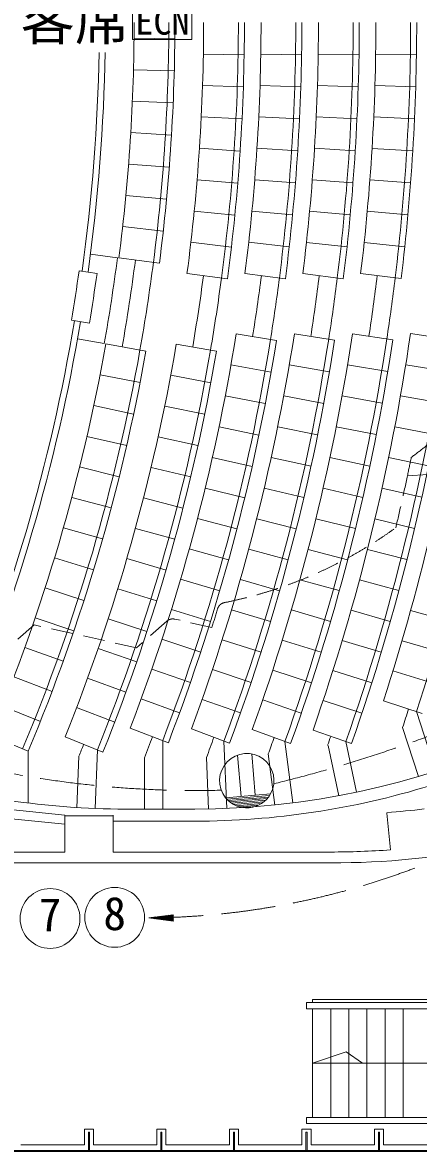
# Model space of a CAD drawing. Units: millimetres, scale not verified. Extents: x -50538 to 33462, y -30616 to 28184.
# Drawn here: x -16416 to -9867, y -20532 to -1873 of the extents above; entities that cross this region are included whole.
import ezdxf
from ezdxf.enums import TextEntityAlignment as Align

# ---------------------------------------------------------------- set-up
doc = ezdxf.new("R2010")
doc.units = ezdxf.units.MM
doc.header["$LTSCALE"] = 300
doc.linetypes.add('DASHED1', pattern=[1.8, 1.2, -0.6])
doc.linetypes.add('DASHED3', pattern=[4, 3, -1])
for name, color, linetype, lineweight in [('1-0_130', 7, 'Continuous', 9), ('8-1', 7, 'Continuous', 9), ('8-2', 7, 'Continuous', 9), ('9-3_舞台音響', 3, 'Continuous', 9)]:
    doc.layers.add(name, color=color, linetype=linetype, lineweight=lineweight)
doc.layers.add('1-A', color=7, linetype='Continuous')
doc.styles.add('HG創英角ｺﾞｼｯｸUB', font='')
doc.styles.add('ＭＳ ゴシック', font='')
doc.styles.get('HG創英角ｺﾞｼｯｸUB').set_extended_font_data('HG創英角ｺﾞｼｯｸUB')
doc.styles.get('ＭＳ ゴシック').set_extended_font_data('MS Gothic')

msp = doc.modelspace()

# ---------------------------------------------------------------- linework, layer by layer
at = {"layer": '1-0_130'}
for p, q in [((-13897, -2139.3), (-14571.9, -2133.3)), ((-12750.3, -2404.6), (-13425.2, -2393.3)), ((-11800.2, -2404.3), (-12475.1, -2393.3)), ((-10850, -2404), (-11524.9, -2393.3)), ((-9899.9, -2403.7), (-10574.8, -2393.3)), ((-14581, -2653.2), (-13906.2, -2670.8)), ((-13438.2, -2913.1), (-12763.6, -2935.6)), ((-12487.7, -2913.1), (-11813.1, -2934.9)), ((-11537.2, -2913.1), (-10862.6, -2934.3)), ((-10586.8, -2913.1), (-9912.1, -2933.7)), ((-13924.6, -3202), (-14599, -3172.9)), ((-12785.6, -3466.2), (-13459.8, -3432.7)), ((-11834.5, -3465.3), (-12508.7, -3432.7)), ((-10883.3, -3464.4), (-11557.6, -3432.7)), ((-9932.3, -3463.5), (-10606.6, -3432.8)), ((-14625.8, -3692.2), (-13952, -3732.8)), ((-13489.9, -3951.8), (-12816.4, -3996.4)), ((-12537.9, -3951.9), (-11864.3, -3995.2)), ((-11586, -3951.9), (-10912.3, -3994.1)), ((-10634.2, -3952), (-9960.4, -3993)), ((-13988.5, -4263), (-14661.5, -4211)), ((-12855.9, -4526), (-13528.6, -4470.3)), ((-11902.6, -4524.6), (-12575.4, -4470.5)), ((-10949.5, -4523.2), (-11622.5, -4470.7)), ((-9996.6, -4521.9), (-10669.7, -4470.8)), ((-14706, -4729.1), (-14034, -4792.6)), ((-13575.7, -4988.2), (-12904, -5054.9)), ((-12621.2, -4988.5), (-11949.3, -5053.3)), ((-11667, -4988.8), (-10994.9, -5051.7)), ((-10712.9, -4989), (-10040.7, -5050.2)), ((-14088.5, -5321.3), (-14759.3, -5246.3)), ((-13631.4, -5505.2), (-12960.9, -5583)), ((-12675.3, -5505.7), (-12004.5, -5581.2)), ((-11719.5, -5506.1), (-11048.5, -5579.5)), ((-10764, -5506.5), (-10092.8, -5577.9)), ((-15292.6, -5701.8), (-14846.3, -5759.4)), ((-14821.5, -5762.6), (-14152.1, -5849)), ((-15183.7, -6018.2), (-15480.8, -5976.9)), ((-13026.4, -6110), (-13695.5, -6021.2)), ((-12068.1, -6108.1), (-12737.6, -6021.9)), ((-11110.2, -6106.3), (-11780, -6022.6)), ((-10152.8, -6104.6), (-10822.9, -6023.1)), ((-15606.2, -6794.2), (-15310.3, -6843.8)), ((-12881.8, -7019.9), (-12215.3, -7126.8)), ((-11919.8, -7018.3), (-11252.8, -7122.2)), ((-10958.4, -7016.7), (-10291, -7117.7)), ((-9997.7, -7015.1), (-9329.8, -7113.3)), ((-15063.9, -7180.4), (-15507, -7101.8)), ((-14374.7, -7302.6), (-15039.3, -7184.7)), ((-13207.4, -7302.9), (-13872.8, -7189.2)), ((-12303.5, -7650.2), (-12968.2, -7532.7)), ((-11338.4, -7645.7), (-12003.7, -7531.5)), ((-10374.2, -7641.3), (-11040, -7530.3)), ((-9410.8, -7637), (-10077.1, -7529)), ((-15134.4, -7695.6), (-14471.9, -7824.8)), ((-13964.6, -7701.1), (-13301.2, -7825.7)), ((-14578, -8345.6), (-15238.3, -8205.1)), ((-13062.8, -8044), (-12400.1, -8172.1)), ((-12095.6, -8043.3), (-11432.2, -8167.8)), ((-11129.4, -8042.6), (-10465.3, -8163.6)), ((-10164, -8041.7), (-9499.4, -8159.5)), ((-13403.5, -8346.8), (-14064.8, -8211.3)), ((-12505, -8692.4), (-13165.6, -8553.8)), ((-11534, -8688.4), (-12195.5, -8553.7)), ((-10564.3, -8684.4), (-11226.5, -8553.4)), ((-9595.6, -8680.5), (-10258.5, -8553.1)), ((-15350.8, -8712.7), (-14693.1, -8864.5)), ((-14173.3, -8719.9), (-13514.4, -8866.2)), ((-13276.5, -9061.8), (-12618.1, -9211)), ((-12303.2, -9062.4), (-11643.9, -9207.3)), ((-11331.2, -9062.8), (-10671.1, -9203.7)), ((-10360.4, -9063), (-9699.5, -9200.2)), ((-14817, -9381.3), (-15472, -9218.4)), ((-13633.8, -9383.7), (-14290.3, -9226.5)), ((-12739.6, -9727.7), (-13395.4, -9568)), ((-11761.9, -9724.5), (-12418.8, -9569.4)), ((-10785.7, -9721.4), (-11443.7, -9570.5)), ((-9811, -9718.2), (-10469.9, -9571.3)), ((-15601.8, -9722), (-14949.7, -9896)), ((-14415.5, -9731.2), (-13761.7, -9899.2)), ((-13522.4, -10072.3), (-12869.2, -10242.4)), ((-12542.2, -10074.5), (-11887.8, -10239.8)), ((-15091.1, -10408.4), (-15740.2, -10223.2)), ((-13898.1, -10412.5), (-14549, -10233.8)), ((-11563.7, -10076.4), (-10908.2, -10237.2)), ((-10586.7, -10078), (-9930.1, -10234.6)), ((-13007.1, -10754.9), (-13657.5, -10574.4)), ((-12021.7, -10753.1), (-12673.5, -10577.7)), ((-11038.4, -10751.2), (-11691.4, -10580.5)), ((-10056.8, -10749.1), (-10711, -10582.9)), ((-15887.1, -10722), (-15241.2, -10918.2)), ((-14042.8, -10923.5), (-14690.7, -10734.1)), ((-13153.1, -11265.2), (-13800.5, -11074.4)), ((-12163.6, -11264.3), (-12812.6, -11078.7)), ((-11176.3, -11263.1), (-11826.7, -11082.6)), ((-10191, -11261.7), (-10842.7, -11086)), ((-15400.1, -11425.5), (-16042.5, -11218.3)), ((-14840.7, -11232), (-14196, -11432)), ((-16206.3, -11711.8), (-15567.5, -11929.9)), ((-14357.5, -11937.9), (-14998.8, -11727.4)), ((-13951.5, -11572), (-13307.2, -11773.1)), ((-12313.3, -11773.1), (-12959.4, -11577.6)), ((-11969.5, -11582.6), (-11321.9, -11772.9)), ((-10332.7, -11772.3), (-10981.8, -11587.1)), ((-9345.6, -11771.6), (-9996, -11591.1)), ((-14110.5, -12067.1), (-13469.4, -12278.5)), ((-13113.9, -12074.1), (-12471, -12279.6)), ((-11475.2, -12280.4), (-12119.9, -12080.4)), ((-11128.2, -12086), (-10481.9, -12280.8)), ((-10138.6, -12091.1), (-9490.9, -12280.9)), ((-15743.6, -12431.4), (-16378.5, -12202.4)), ((-15165, -12220.1), (-14527.3, -12441.2)), ((-13639.7, -12781.2), (-14277.3, -12559.6)), ((-13276.1, -12568.1), (-12636.4, -12783.6)), ((-12277.7, -12575.8), (-11636.1, -12785.6)), ((-10638.5, -12787), (-11281.9, -12582.8)), ((-10288.4, -12589.1), (-9643.4, -12788.1)), ((-16559.1, -12690.1), (-15928.1, -12929.9)), ((-14705.3, -12941.5), (-15339.3, -12710)), ((-13818, -13281.2), (-14451.9, -13049.4)), ((-12809.7, -13285), (-13446, -13059.6)), ((-16748, -13174.6), (-16121.2, -13425.1)), ((-15521.7, -13197), (-14891.5, -13438.9)), ((-12443, -13068.9), (-11804.6, -13288.2)), ((-11442.9, -13077.2), (-10802.6, -13290.9)), ((-9803.2, -13293.1), (-10445.3, -13084.9)), ((-9898.3, -13262.2), (-9581.1, -14246.6)), ((-14634.4, -13536.3), (-14004.2, -13778.2)), ((-12990.7, -13783.6), (-13623.4, -13548.4)), ((-11980.7, -13788.3), (-12615.7, -13559.3)), ((-11611.1, -13569.3), (-10974, -13792.3)), ((-9867.7, -14335.3), (-10128.5, -13526.1)), ((-15712, -13680.9), (-15085.9, -13933.1)), ((-14097.5, -13742.4), (-14097.5, -14873.3)), ((-13039, -14862.5), (-13084.4, -13748.8)), ((-11946.9, -14771.7), (-12074.8, -13754.4)), ((-11068.4, -13759.3), (-10892.6, -14594.9)), ((-15178.7, -13895.8), (-15215.7, -14863.8)), ((-12351, -13962.1), (-12244.5, -14809.2)), ((-11186.2, -14656.6), (-11361.9, -13821)), ((-15515.5, -14852.3), (-15482.8, -13999.2)), ((-14397.5, -14873.3), (-14397.5, -14024.8)), ((-13373.6, -14021.7), (-13338.8, -14874.7)), ((-13568.6, -14873.3), (-14718.6, -14873.3)), ((-17368.6, -14955.3), (-15718.6, -15124.1)), ((-15718.6, -14983.3), (-14918.6, -14983.3)), ((-14718.6, -15073.3), (-13568.6, -15073.3)), ((-10328.9, -15547.5), (-10390.7, -14940.4)), ((-11318.6, -15763.3), (-17393.6, -15763.3)), ((-11618.6, -18173.3), (-11618.6, -19973.3)), ((-11318.6, -19973.3), (-11318.6, -18173.3)), ((-11018.6, -18173.3), (-11018.6, -19973.3)), ((-10718.6, -19973.3), (-10718.6, -18173.3)), ((-10418.6, -18173.3), (-10418.6, -19973.3)), ((-10118.6, -19973.3), (-10118.6, -18173.3)), ((-6557.2, -19973.3), (-11718.6, -19973.3)), ((-15327.6, -20214.3), (-15327.6, -20514.3))]:
    msp.add_line(p, q, dxfattribs=at)
at = {"layer": '1-0_130', "linetype": 'DASHED1'}
for p, q in [((-9173.9, -9314.1), (-10048.6, -9362.7)), ((-13284.2, -11872.1), (-13898.2, -11734.1)), ((-14027.1, -11765.1), (-14531.9, -12208.2))]:
    msp.add_line(p, q, dxfattribs=at)
msp.add_lwpolyline([(-14531.9, -12208.2), (-16221.7, -11828.6), (-18528.6, -13853.6)], dxfattribs=at)
at = {"layer": '1-0_130'}
for points in [[(-16945, -13655.8), (-16322.6, -13916.9), (-16322.6, -14774)], [(-17568.6, -14761.9), (-17368.6, -14804.5), (-15718.6, -14973.3), (-15718.6, -15583.3), (-17378.6, -15583.3), (-17378.6, -14804.5)], [(-14918.6, -14973.3), (-14918.6, -15583.3), (-11318.6, -15583.3)], [(4169.3, -17305.8), (3179.6, -17933.9), (2152.4, -18498.6), (1091.8, -18997.7), (1.9, -19429.2), (-1112.9, -19791.4), (-2248.3, -20082.9), (-3399.7, -20302.6), (-4562.7, -20449.5), (-5732.5, -20523.1), (-6904.7, -20532.3), (-19343.6, -20532.3)], [(-6318.6, -18173.3), (-11718.6, -18173.3), (-11718.6, -18073.3), (-6318.6, -18073.3)], [(-6318.6, -18023.3), (-11618.6, -18023.3), (-11618.6, -18073.3)], [(-10793.9, -19073.3), (-11062.2, -18887.4), (-11618.6, -19073.3), (-6318.6, -19073.3)], [(-11718.6, -19973.3), (-11718.6, -20073.3), (-6557.2, -20073.3)], [(-9393.6, -20423.3), (-10443.6, -20423.3), (-10443.6, -20164.3), (-10593.6, -20164.3), (-10593.6, -20423.3), (-11643.6, -20423.3), (-11643.6, -20164.3), (-11793.6, -20164.3), (-11793.6, -20423.3), (-12843.6, -20423.3), (-12843.6, -20164.3), (-12993.6, -20164.3), (-12993.6, -20423.3), (-14043.6, -20423.3), (-14043.6, -20164.3), (-14193.6, -20164.3), (-14193.6, -20423.3), (-15243.6, -20423.3), (-15243.6, -20164.3), (-15393.6, -20164.3), (-15393.6, -20423.3), (-16443.6, -20423.3)], [(-15309.6, -20514.3), (-15309.6, -20214.3), (-15327.6, -20214.3)], [(-14127.6, -20514.3), (-14127.6, -20214.3), (-14109.6, -20214.3), (-14109.6, -20514.3)], [(-12927.6, -20514.3), (-12927.6, -20214.3), (-12909.6, -20214.3), (-12909.6, -20514.3)], [(-11727.6, -20514.3), (-11727.6, -20214.3), (-11709.6, -20214.3), (-11709.6, -20514.3)], [(-10509.6, -20514.3), (-10509.6, -20214.3), (-10527.6, -20214.3), (-10527.6, -20514.3)], [(-19343.6, -20532.3), (-19343.6, -20514.3), (-6904.7, -20514.3), (-5733.1, -20505.1)]]:
    msp.add_lwpolyline(points, dxfattribs=at)
at = {"layer": '1-0_130', "linetype": 'DASHED1'}
for centre, radius, start, end in [((-15318.6, -1873.3), 8950, 306.57077, 53.42921), ((-45413, -1873.3), 36148.7, 348.04257, 348.53065), ((-45413, -1873.3), 36148.7, 346.64465, 348.04257), ((-14504.7, -4327), 7275.8, 281.43134, 305.86647), ((-45413, -1873.3), 33648.7, 342.71332, 343.26115), ((-13046.4, -11607.6), 150, 96.25044, 163.26115), ((-13931.1, -11880.5), 150, 77.33904, 129.75156)]:
    msp.add_arc(centre, radius, start, end, dxfattribs=at)
at = {"layer": '1-0_130'}
for centre, radius, start, end in [((-45058.8, -1860), 30488.1, 352.64569, 359.97499), ((-45058.8, -1860), 31063.1, 352.64569, 359.97546), ((-45058.8, -1860), 31163.1, 352.64569, 359.97552), ((-45058.8, -1860), 31638.1, 352.44215, 359.97589), ((-45058.8, -1860), 32213.1, 352.44215, 359.97633), ((-45058.8, -1860), 32313.1, 352.44215, 359.97639), ((-45058.8, -1860), 32588.1, 352.66248, 359.97659), ((-45058.8, -1860), 33163.1, 352.66248, 359.97701), ((-45058.8, -1860), 33263.1, 352.66248, 359.97707), ((-45058.8, -1860), 33538.1, 352.87033, 359.97726), ((-45058.8, -1860), 34113.1, 352.87033, 359.97765), ((-45058.8, -1860), 34213.1, 352.87033, 359.97771), ((-45058.8, -1860), 34488.1, 353.06673, 359.97789), ((-45058.8, -1860), 35063.1, 353.06673, 359.97826), ((-45058.8, -1860), 35163.1, 353.06673, 359.97832), ((-45058.8, -1860), 29913.1, 352.07602, 359.03218), ((-45058.8, -1860), 30013.1, 352.07602, 359.03218), ((-45058.8, -1860), 30463.1, 349.9417, 352.64569), ((-45058.8, -1860), 30763.1, 349.9417, 352.64569), ((-45058.8, -1860), 31063.1, 349.9417, 352.64569), ((-45058.8, -1860), 29863.1, 350.48941, 352.07602), ((-45058.8, -1860), 30163.1, 350.48941, 352.07602), ((-45058.8, -1860), 31913.1, 350.3026, 352.44215), ((-45058.8, -1860), 32213.1, 350.3026, 352.44215), ((-45058.8, -1860), 32863.1, 350.88948, 352.66248), ((-45058.8, -1860), 33163.1, 350.88948, 352.66248), ((-45058.8, -1860), 33813.1, 351.15242, 352.87033), ((-45058.8, -1860), 34113.1, 351.15242, 352.87033), ((-45058.8, -1860), 34763.1, 351.40071, 353.06673), ((-45058.8, -1860), 35063.1, 351.40071, 353.06673), ((-45058.8, -1860), 29913.1, 336.78043, 350.48941), ((-45058.8, -1860), 30013.1, 336.80832, 350.48941), ((-45058.8, -1860), 32588.1, 339.00404, 350.88948), ((-45058.8, -1860), 33538.1, 339.60365, 351.15242), ((-45058.8, -1860), 34488.1, 340.17006, 351.40071), ((-45058.8, -1860), 35438.1, 340.70595, 351.63553), ((-45058.8, -1860), 36388.1, 342.03252, 351.85796), ((-45058.8, -1860), 30488.1, 337.2383, 349.9417), ((-45058.8, -1860), 31638.1, 338.06027, 350.3026), ((-45058.8, -1860), 33163.1, 339.00404, 350.88948), ((-45058.8, -1860), 33263.1, 339.00404, 350.88948), ((-45058.8, -1860), 34113.1, 339.60365, 351.15242), ((-45058.8, -1860), 34213.1, 339.60365, 351.15242), ((-45058.8, -1860), 35063.1, 340.17006, 351.40071), ((-45058.8, -1860), 35163.1, 340.17006, 351.40071), ((-45058.8, -1860), 36013.1, 340.70595, 351.63553), ((-45058.8, -1860), 36113.1, 340.70595, 351.63553), ((-45058.8, -1860), 36963.1, 342.03252, 351.85796), ((-45058.8, -1860), 31063.1, 337.2383, 349.9417), ((-45058.8, -1860), 31163.1, 337.2383, 349.9417), ((-45058.8, -1860), 32213.1, 338.06027, 350.3026), ((-45058.8, -1860), 32313.1, 338.06027, 350.3026), ((-13568.6, -1873.3), 13000, 270, 318.24489), ((-45288.9, -2123.8), 36963.1, 342.03252, 342.53163), ((-45362.9, -1963.4), 32213.1, 338.06027, 338.43309), ((-45358.8, -2142.4), 33163.1, 339.00404, 339.64526), ((-45347.9, -2132.9), 34113.1, 339.60365, 340.20256), ((-45335, -2067.7), 35063.1, 340.17006, 340.6425), ((-45359.4, -1919.4), 36013.1, 340.70595, 340.95325), ((-14718.6, -1873.3), 13000, 252.95771, 270), ((-13568.6, -1873.3), 13200, 270, 287.14024), ((-11318.6, -1873.3), 13090, 274.06184, 276.77461), ((-14718.6, -1873.3), 13200, 269.13184, 270), ((-11318.6, -1873.3), 13890, 270, 281.10667), ((-11318.6, -1873.3), 13710, 270, 274.13972)]:
    msp.add_arc(centre, radius, start, end, dxfattribs=at)
at = {"layer": '8-1'}
for p, q in [((-12802.1, -14664.2), (-12858.9, -13980.7)), ((-12568.6, -14644.8), (-12625.4, -13961.3)), ((-12313.3, -14623.5), (-13057.3, -14685.4)), ((-12328.9, -14649.2), (-13037.8, -14708.1)), ((-12347, -14675.1), (-13015.6, -14730.7)), ((-12368.4, -14701.3), (-12990.2, -14753)), ((-12393.7, -14727.8), (-12960.9, -14774.9)), ((-12424.2, -14754.7), (-12926.3, -14796.5)), ((-12462.5, -14782.3), (-12884, -14817.3)), ((-12514.2, -14811), (-12828.2, -14837.1)), ((-12608.3, -14843.2), (-12730.1, -14853.3))]:
    msp.add_line(p, q, dxfattribs=at)
for start, end in [(330.79602, 218.705), (218.705, 330.79602), (218.705, 330.79602)]:
    msp.add_arc((-12706.1, -14404), 450, start, end, dxfattribs=at)
at = {"layer": '8-2'}
for p, q in [((-14325.2, -16672.8), (-13918.9, -16619.3)), ((-14325.2, -16672.8), (-13918.9, -16726.3)), ((-14321.9, -16673.2), (-14320.9, -16672.3)), ((-14306.9, -16675.2), (-14301.4, -16669.7)), ((-14291.9, -16677.2), (-14281.8, -16667.1)), ((-14276.9, -16679.2), (-14262.3, -16664.5)), ((-14261.9, -16681.1), (-14242.7, -16662)), ((-14246.9, -16683.1), (-14223.2, -16659.4)), ((-14231.9, -16685.1), (-14203.6, -16656.8)), ((-14216.9, -16687.1), (-14184.1, -16654.2)), ((-14201.9, -16689), (-14164.5, -16651.7)), ((-14186.9, -16691), (-14145, -16649.1)), ((-14171.9, -16693), (-14125.5, -16646.5)), ((-14156.9, -16695), (-14105.9, -16644)), ((-14141.9, -16696.9), (-14086.4, -16641.4)), ((-14126.9, -16698.9), (-14066.8, -16638.8)), ((-14111.9, -16700.9), (-14047.3, -16636.2)), ((-14096.9, -16702.9), (-14027.7, -16633.7)), ((-14081.9, -16704.8), (-14008.2, -16631.1)), ((-14066.9, -16706.8), (-13988.7, -16628.5)), ((-14052, -16708.8), (-13969.1, -16625.9)), ((-14037, -16710.8), (-13949.6, -16623.4)), ((-14022, -16712.7), (-13930, -16620.8)), ((-14007, -16714.7), (-13918.9, -16626.7)), ((-13992, -16716.7), (-13918.9, -16643.6)), ((-13977, -16718.7), (-13918.9, -16660.6)), ((-13962, -16720.6), (-13918.9, -16677.6)), ((-13947, -16722.6), (-13918.9, -16694.6)), ((-13932, -16724.6), (-13918.9, -16711.5))]:
    msp.add_line(p, q, dxfattribs=at)
for centre in [(-15960.7, -16681.8), (-14891.9, -16663.8)]:
    msp.add_circle(centre, 495, dxfattribs=at)
at = {"layer": '8-2', "linetype": 'DASHED3'}
for centre, radius, start, end in [((-17638.2, 7610.6), 22711.7, 283.70055, 307.39484), ((-13551, 2072.3), 16639.1, 240.44743, 271.45759), ((-14428.5, -3970.2), 12703, 270.46593, 311.84657)]:
    msp.add_arc(centre, radius, start, end, dxfattribs=at)
at = {"layer": '9-3_舞台音響'}
for p, q in [((-14598.7, -1603.2), (-14598.7, -2153.2)), ((-13613.5, -1603.2), (-13613.5, -2153.2)), ((-14598.7, -2153.2), (-13613.5, -2153.2))]:
    msp.add_line(p, q, dxfattribs=at)

# ---------------------------------------------------------------- texts
at = {"layer": '1-A', "style": 'HG創英角ｺﾞｼｯｸUB'}
msp.add_text('客席', height=659.8, dxfattribs=at).set_placement((-16449.2, -2358.7), align=Align.BOTTOM_LEFT)
at = {"layer": '8-2', "style": 'ＭＳ ゴシック'}
for s, p in [('7', (-16148.2, -17056.8)), ('8', (-15079.4, -17038.8))]:
    msp.add_text(s, height=549.9, dxfattribs=at).set_placement(p, align=Align.BOTTOM_LEFT)
at = {"layer": '9-3_舞台音響', "style": 'ＭＳ ゴシック'}
msp.add_text('ECN', height=439.9, dxfattribs=at).set_placement((-14551, -2205.3), align=Align.BOTTOM_LEFT)

doc.saveas('drawing.dxf')
